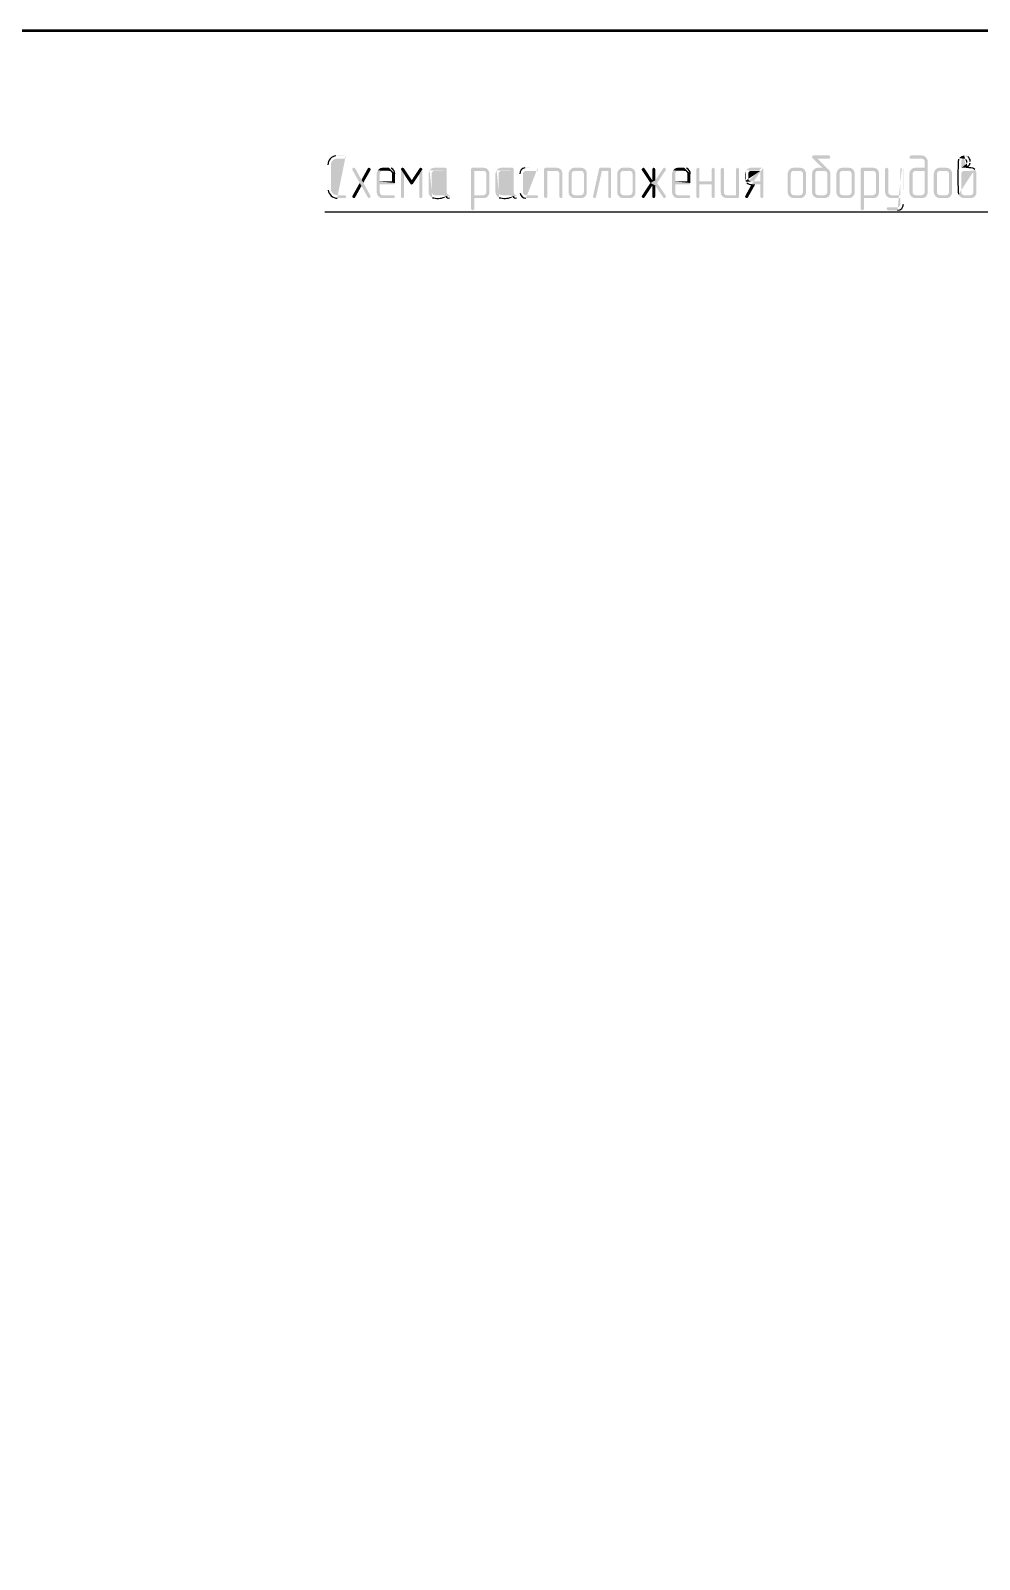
# Model space of a CAD drawing. Header units: millimetres. Extents: x -211 to 10565, y -2293 to 2244.
# Drawn here: x 4048.9 to 4138, y -223.5 to -80.1 of the extents above; entities that cross this region are included whole.
import ezdxf

# ---------------------------------------------------------------- set-up
doc = ezdxf.new("R2010")
doc.units = ezdxf.units.MM
doc.layers.add('PDF _Геометрия', color=7, linetype='Continuous')
doc.layers.add('PDF _Сплошная заливка', color=7, linetype='Continuous')

msp = doc.modelspace()

# ---------------------------------------------------------------- hatches: boundary and pattern name
at = {"layer": 'PDF _Сплошная заливка', "transparency": 33554559}
h = msp.add_hatch(color=256, dxfattribs=at)
h.paths.add_polyline_path([(4078.44, -91.78), (4077.72, -91.78), (4077.59, -91.8)], flags=0)
h.paths.add_polyline_path([(4076.85, -92.65), (4076.85, -94.93), (4076.87, -95.04)], flags=0)
h.paths.add_polyline_path([(4077.72, -95.78), (4078.44, -95.78), (4078.54, -95.74), (4078.56, -95.63), (4078.52, -95.55), (4078.44, -95.51), (4077.72, -95.51), (4077.61, -95.48), (4077.5, -95.46), (4077.4, -95.4), (4077.31, -95.34), (4077.25, -95.25), (4077.19, -95.15), (4077.14, -95.04), (4077.14, -92.52), (4077.19, -92.42), (4077.23, -92.33), (4077.31, -92.23), (4077.4, -92.16), (4077.5, -92.12), (4077.61, -92.08), (4078.44, -92.08), (4078.54, -92.04), (4078.56, -91.93), (4078.52, -91.82)], flags=0)
for points in [[(4123.87, -91.78), (4122.41, -91.78), (4122.32, -91.82), (4122.28, -91.91), (4122.28, -91.97), (4122.34, -92.04), (4123.25, -92.92), (4122.87, -92.92), (4122.74, -92.95), (4122.64, -92.97), (4122.53, -93.03), (4122.45, -93.09), (4122.39, -93.18), (4122.32, -93.28), (4122.28, -93.5), (4122.28, -95.21), (4122.32, -95.42), (4122.39, -95.53), (4122.87, -95.51), (4122.74, -95.48), (4122.66, -95.42), (4122.6, -95.32), (4122.58, -95.21), (4122.58, -93.5), (4122.6, -93.39), (4122.66, -93.31), (4122.74, -93.24), (4122.87, -93.22), (4123.42, -93.22), (4123.91, -93.2), (4123.85, -93.09), (4123.82, -93.09), (4122.79, -92.08), (4123.87, -92.08), (4123.97, -92.04), (4123.99, -91.93), (4123.95, -91.82)], [(4132.56, -91.78), (4131.57, -91.78), (4131.46, -91.85), (4131.42, -91.93), (4131.46, -92.04), (4131.57, -92.08), (4132.56, -92.08), (4132.69, -92.1), (4132.77, -92.16), (4132.84, -92.25), (4132.86, -92.35), (4132.86, -92.92), (4132.01, -92.92), (4131.89, -92.95), (4131.78, -92.97), (4131.67, -93.03), (4131.59, -93.09), (4131.53, -93.18), (4132.86, -93.22), (4132.86, -95.21), (4132.84, -95.32), (4132.77, -95.4), (4132.77, -95.42), (4132.67, -95.48), (4132.56, -95.51), (4132.01, -95.51), (4131.53, -95.53), (4131.59, -95.61), (4131.67, -95.68), (4131.78, -95.74), (4131.89, -95.76), (4132.01, -95.78), (4132.56, -95.78), (4132.69, -95.76), (4132.8, -95.74), (4132.9, -95.7), (4132.99, -95.61), (4133.05, -95.53), (4133.09, -95.44), (4133.13, -95.34), (4133.13, -92.25), (4133.09, -92.14), (4133.05, -92.06), (4132.97, -91.95), (4132.8, -91.82), (4132.69, -91.8)], [(4079.28, -92.92), (4079.18, -92.97), (4079.13, -93.05), (4079.15, -93.14), (4079.83, -94.36), (4080, -94.64), (4080.59, -95.7), (4080.61, -95.74), (4080.7, -95.78), (4080.8, -95.74), (4080.85, -95.65), (4080.85, -95.57), (4080.17, -94.34), (4080, -94.07), (4079.41, -92.99), (4079.39, -92.97)], [(4080.7, -92.92), (4080.64, -92.95), (4080.59, -92.99), (4080, -94.07), (4080.17, -94.34), (4080.85, -93.14), (4080.85, -93.07), (4080.8, -92.97)], [(4081.52, -93.18), (4081.44, -93.39), (4081.42, -93.5), (4081.42, -95.21), (4081.46, -95.42), (4081.52, -95.53), (4081.59, -95.61), (4081.67, -95.7), (4081.78, -95.74), (4081.88, -95.78), (4083.01, -95.78), (4083.11, -95.74), (4083.13, -95.63), (4083.09, -95.55), (4083.01, -95.51), (4081.99, -95.51), (4081.88, -95.48), (4081.8, -95.42), (4081.74, -95.32), (4081.71, -95.21), (4081.71, -94.49), (4083.03, -94.49), (4083.11, -94.45), (4083.13, -94.36), (4081.71, -94.22), (4081.71, -93.5), (4081.74, -93.39), (4081.8, -93.31), (4081.88, -93.24), (4081.99, -93.22), (4082.56, -93.22)], [(4083.85, -92.92), (4083.75, -92.97), (4083.7, -93.07), (4084, -93.54), (4084.59, -94.43), (4084.72, -94.09), (4083.98, -92.99), (4083.92, -92.95)], [(4083.7, -93.07), (4083.7, -95.65), (4083.75, -95.74), (4083.85, -95.78), (4083.96, -95.74), (4084, -95.63), (4084, -93.54)], [(4085.57, -92.92), (4085.54, -92.92), (4085.44, -92.99), (4084.72, -94.09), (4084.59, -94.43), (4084.61, -94.47), (4084.72, -94.51), (4084.74, -94.51), (4084.83, -94.43), (4085.42, -93.54), (4085.71, -93.07), (4085.71, -93.05), (4085.65, -92.97)], [(4085.71, -93.07), (4085.42, -93.54), (4085.42, -95.65), (4085.46, -95.74), (4085.57, -95.78), (4085.67, -95.74), (4085.71, -95.63)], [(4087.87, -92.92), (4086.86, -92.92), (4086.65, -92.97), (4086.54, -93.03), (4086.45, -93.11), (4086.39, -93.18), (4087.72, -93.22), (4087.72, -95.21), (4087.7, -95.32), (4087.64, -95.42), (4087.56, -95.48), (4087.43, -95.51), (4086.86, -95.51), (4088.19, -95.51), (4088.13, -95.46), (4088.06, -95.4), (4088.02, -95.32), (4088, -95.21), (4088, -93.05), (4087.96, -92.97)], [(4091.45, -92.92), (4090.41, -92.92), (4090.33, -92.97), (4090.28, -93.07), (4090.28, -96.78), (4090.35, -96.88), (4090.43, -96.92), (4090.54, -96.88), (4090.58, -96.78), (4090.58, -95.78), (4091.55, -95.78), (4091.66, -95.74), (4091.77, -95.7), (4091.85, -95.61), (4091.91, -95.53), (4090.58, -95.51), (4090.58, -93.22), (4091.45, -93.22), (4091.91, -93.18), (4091.77, -93.03), (4091.66, -92.97), (4091.55, -92.95)], [(4091.91, -93.18), (4091.45, -93.22), (4091.55, -93.24), (4091.64, -93.31), (4091.7, -93.39), (4091.72, -93.5), (4091.72, -95.21), (4091.7, -95.32), (4091.64, -95.4), (4091.55, -95.46), (4091.45, -95.51), (4090.58, -95.51), (4091.91, -95.53), (4092, -95.32), (4092, -93.39), (4091.96, -93.28)], [(4094.16, -92.92), (4093.14, -92.92), (4092.93, -92.97), (4092.82, -93.03), (4092.74, -93.11), (4092.68, -93.18), (4094.01, -93.22), (4094.01, -95.21), (4093.99, -95.32), (4093.92, -95.42), (4093.84, -95.48), (4093.71, -95.51), (4093.14, -95.51), (4094.47, -95.51), (4094.41, -95.46), (4094.35, -95.4), (4094.31, -95.32), (4094.28, -95.21), (4094.28, -93.05), (4094.24, -92.97)], [(4098.28, -92.92), (4097.27, -92.92), (4097.18, -92.97), (4097.14, -93.07), (4097.14, -95.65), (4097.18, -95.74), (4097.29, -95.78), (4097.39, -95.74), (4097.44, -95.63), (4097.44, -93.22), (4098.28, -93.22), (4098.77, -93.18), (4098.71, -93.09), (4098.62, -93.03), (4098.52, -92.97), (4098.41, -92.95)], [(4098.77, -93.18), (4098.28, -93.22), (4098.41, -93.24), (4098.5, -93.31), (4098.56, -93.39), (4098.58, -93.5), (4098.58, -95.65), (4098.62, -95.74), (4098.73, -95.78), (4098.81, -95.74), (4098.83, -95.74), (4098.85, -95.63), (4098.85, -93.39), (4098.81, -93.28)], [(4099.53, -93.18), (4099.45, -93.39), (4099.43, -93.5), (4099.43, -95.21), (4099.47, -95.42), (4099.53, -95.53), (4100, -95.51), (4099.89, -95.48), (4099.81, -95.42), (4099.74, -95.32), (4099.72, -95.21), (4099.72, -93.5), (4099.74, -93.39), (4099.81, -93.31), (4099.89, -93.24), (4100, -93.22), (4100.57, -93.22)], [(4100.57, -92.92), (4100, -92.92), (4099.79, -92.97), (4099.68, -93.03), (4099.53, -93.18), (4100.57, -93.22), (4100.7, -93.24), (4100.78, -93.31), (4100.84, -93.39), (4100.87, -93.5), (4100.87, -95.21), (4100.84, -95.32), (4100.78, -95.42), (4100.7, -95.48), (4100.57, -95.51), (4100, -95.51), (4099.53, -95.53), (4099.6, -95.61), (4099.68, -95.68), (4099.79, -95.74), (4099.89, -95.76), (4100, -95.78), (4100.7, -95.78), (4100.8, -95.74), (4100.89, -95.7), (4100.99, -95.61), (4101.06, -95.53), (4101.1, -95.44), (4101.14, -95.34), (4101.14, -93.39), (4101.06, -93.18), (4100.99, -93.09), (4100.91, -93.03), (4100.8, -92.97), (4100.7, -92.95)], [(4103.3, -92.92), (4102.43, -92.92), (4102.35, -92.95), (4102.3, -93.03), (4101.73, -95.61), (4101.71, -95.63), (4101.77, -95.74), (4101.86, -95.78), (4101.94, -95.76), (4102.01, -95.68), (4102.56, -93.22), (4103.15, -93.22), (4103.43, -93.07), (4103.43, -93.05), (4103.38, -92.97)], [(4103.43, -93.07), (4103.15, -93.22), (4103.15, -95.65), (4103.19, -95.74), (4103.3, -95.78), (4103.38, -95.74), (4103.4, -95.74), (4103.43, -95.63)], [(4104.1, -93.18), (4104.02, -93.39), (4104, -93.5), (4104, -95.21), (4104.04, -95.42), (4104.1, -95.53), (4104.57, -95.51), (4104.46, -95.48), (4104.38, -95.42), (4104.31, -95.32), (4104.29, -95.21), (4104.29, -93.5), (4104.31, -93.39), (4104.38, -93.31), (4104.46, -93.24), (4104.57, -93.22), (4105.14, -93.22)], [(4105.14, -92.92), (4104.57, -92.92), (4104.36, -92.97), (4104.25, -93.03), (4104.17, -93.11), (4104.1, -93.18), (4105.14, -93.22), (4105.27, -93.24), (4105.35, -93.31), (4105.41, -93.39), (4105.44, -93.5), (4105.44, -95.21), (4105.41, -95.32), (4105.35, -95.42), (4105.27, -95.48), (4105.14, -95.51), (4104.57, -95.51), (4104.1, -95.53), (4104.17, -95.61), (4104.25, -95.68), (4104.36, -95.74), (4104.46, -95.76), (4104.57, -95.78), (4105.27, -95.78), (4105.37, -95.74), (4105.46, -95.7), (4105.56, -95.61), (4105.63, -95.53), (4105.67, -95.44), (4105.71, -95.34), (4105.71, -93.39), (4105.63, -93.18), (4105.56, -93.09), (4105.48, -93.03), (4105.37, -92.97), (4105.27, -92.95)], [(4106.45, -92.92), (4106.43, -92.92), (4106.35, -92.99), (4106.3, -93.07), (4106.3, -93.11), (4106.32, -93.16), (4107.11, -94.36), (4107.57, -94.11), (4107.28, -94.09), (4106.56, -92.99), (4106.54, -92.97)], [(4108.42, -92.92), (4108.36, -92.95), (4108.31, -92.99), (4107.57, -94.11), (4107.11, -94.36), (4107.57, -94.6), (4108.31, -95.72), (4108.33, -95.74), (4108.42, -95.78), (4108.53, -95.74), (4108.57, -95.63), (4108.57, -95.61), (4108.55, -95.55), (4107.74, -94.36), (4108.55, -93.16), (4108.57, -93.07), (4108.53, -92.97)], [(4107.42, -92.92), (4107.32, -92.99), (4107.28, -93.07), (4107.28, -94.09), (4107.57, -94.11), (4107.57, -93.07), (4107.53, -92.97)], [(4109.24, -93.18), (4109.16, -93.39), (4109.14, -93.5), (4109.14, -95.21), (4109.18, -95.42), (4109.24, -95.53), (4109.31, -95.61), (4109.39, -95.7), (4109.5, -95.74), (4109.6, -95.78), (4110.73, -95.78), (4110.83, -95.74), (4110.85, -95.63), (4110.81, -95.55), (4110.73, -95.51), (4109.71, -95.51), (4109.6, -95.48), (4109.52, -95.42), (4109.46, -95.32), (4109.44, -95.21), (4109.44, -94.49), (4110.75, -94.49), (4110.83, -94.45), (4110.85, -94.36), (4109.44, -94.22), (4109.44, -93.5), (4109.46, -93.39), (4109.52, -93.31), (4109.6, -93.24), (4109.71, -93.22), (4110.28, -93.22)], [(4111.57, -92.92), (4111.47, -92.99), (4111.42, -93.07), (4111.42, -95.65), (4111.47, -95.74), (4111.57, -95.78), (4111.68, -95.74), (4111.72, -95.63), (4111.72, -94.49), (4112.86, -94.49), (4111.72, -94.22), (4111.72, -93.07), (4111.68, -92.97)], [(4113.01, -92.92), (4112.91, -92.99), (4112.86, -93.07), (4112.86, -94.22), (4111.72, -94.22), (4112.86, -94.49), (4112.86, -95.65), (4112.91, -95.74), (4113.01, -95.78), (4113.1, -95.74), (4113.12, -95.74), (4113.14, -95.63), (4113.14, -93.07), (4113.1, -92.97)], [(4113.86, -92.92), (4113.75, -92.99), (4113.71, -93.07), (4113.71, -95.21), (4113.75, -95.42), (4113.82, -95.53), (4114.28, -95.51), (4114.17, -95.48), (4114.09, -95.42), (4114.03, -95.32), (4114.01, -95.21), (4114.01, -93.07), (4113.96, -92.97)], [(4115.3, -92.92), (4115.19, -92.99), (4115.15, -93.07), (4115.15, -95.51), (4114.28, -95.51), (4113.82, -95.53), (4113.88, -95.61), (4113.96, -95.68), (4114.07, -95.74), (4114.17, -95.76), (4114.28, -95.78), (4115.32, -95.78), (4115.4, -95.74), (4115.42, -95.63), (4115.42, -93.07), (4115.38, -92.97)], [(4120.1, -93.18), (4120.02, -93.39), (4119.99, -93.5), (4119.99, -95.21), (4120.04, -95.42), (4120.1, -95.53), (4120.57, -95.51), (4120.46, -95.48), (4120.37, -95.42), (4120.31, -95.32), (4120.29, -95.21), (4120.29, -93.5), (4120.31, -93.39), (4120.37, -93.31), (4120.46, -93.24), (4120.57, -93.22), (4121.14, -93.22)], [(4121.14, -92.92), (4120.57, -92.92), (4120.35, -92.97), (4120.25, -93.03), (4120.1, -93.18), (4121.14, -93.22), (4121.26, -93.24), (4121.35, -93.31), (4121.41, -93.39), (4121.43, -93.5), (4121.43, -95.21), (4121.41, -95.32), (4121.35, -95.42), (4121.26, -95.48), (4121.14, -95.51), (4120.57, -95.51), (4120.1, -95.53), (4120.16, -95.61), (4120.25, -95.68), (4120.35, -95.74), (4120.46, -95.76), (4120.57, -95.78), (4121.26, -95.78), (4121.37, -95.74), (4121.45, -95.7), (4121.56, -95.61), (4121.62, -95.53), (4121.67, -95.44), (4121.71, -95.34), (4121.71, -93.39), (4121.62, -93.18), (4121.56, -93.09), (4121.48, -93.03), (4121.37, -92.97), (4121.26, -92.95)], [(4123.91, -93.2), (4123.42, -93.22), (4123.55, -93.24), (4123.63, -93.31), (4123.7, -93.39), (4123.72, -93.5), (4123.72, -95.21), (4123.7, -95.32), (4123.63, -95.4), (4123.63, -95.42), (4123.53, -95.48), (4123.42, -95.51), (4122.87, -95.51), (4122.39, -95.53), (4122.45, -95.61), (4122.55, -95.68), (4122.64, -95.74), (4122.74, -95.76), (4122.87, -95.78), (4123.42, -95.78), (4123.55, -95.76), (4123.65, -95.74), (4123.76, -95.7), (4123.85, -95.61), (4123.91, -95.53), (4123.95, -95.44), (4123.99, -95.32), (4123.99, -93.39), (4123.97, -93.28)], [(4124.67, -93.18), (4124.59, -93.39), (4124.56, -93.5), (4124.56, -95.21), (4124.61, -95.42), (4124.67, -95.53), (4125.14, -95.51), (4125.03, -95.48), (4124.95, -95.42), (4124.88, -95.32), (4124.86, -95.21), (4124.86, -93.5), (4124.88, -93.39), (4124.95, -93.31), (4125.03, -93.24), (4125.14, -93.22), (4125.71, -93.22)], [(4125.71, -92.92), (4125.14, -92.92), (4124.92, -92.97), (4124.82, -93.03), (4124.73, -93.11), (4124.67, -93.18), (4125.71, -93.22), (4125.83, -93.24), (4125.92, -93.31), (4125.98, -93.39), (4126, -93.5), (4126, -95.21), (4125.98, -95.32), (4125.92, -95.42), (4125.83, -95.48), (4125.71, -95.51), (4125.14, -95.51), (4124.67, -95.53), (4124.73, -95.61), (4124.82, -95.68), (4124.92, -95.74), (4125.03, -95.76), (4125.14, -95.78), (4125.83, -95.78), (4125.94, -95.74), (4126.02, -95.7), (4126.13, -95.61), (4126.19, -95.53), (4126.24, -95.44), (4126.28, -95.34), (4126.28, -93.39), (4126.19, -93.18), (4126.13, -93.09), (4126.05, -93.03), (4125.94, -92.97), (4125.83, -92.95)], [(4128.01, -92.92), (4126.98, -92.92), (4126.89, -92.97), (4126.85, -93.07), (4126.85, -96.78), (4126.91, -96.88), (4127, -96.92), (4127.1, -96.88), (4127.15, -96.78), (4127.15, -95.78), (4128.12, -95.78), (4128.33, -95.7), (4128.42, -95.61), (4128.48, -95.53), (4127.15, -95.51), (4127.15, -93.22), (4128.01, -93.22), (4128.48, -93.18), (4128.39, -93.09), (4128.33, -93.03), (4128.23, -92.97), (4128.12, -92.95)], [(4128.48, -93.18), (4128.01, -93.22), (4128.12, -93.24), (4128.2, -93.31), (4128.27, -93.39), (4128.29, -93.5), (4128.29, -95.21), (4128.27, -95.32), (4128.2, -95.4), (4128.12, -95.46), (4128.01, -95.51), (4127.15, -95.51), (4128.48, -95.53), (4128.56, -95.32), (4128.56, -93.39), (4128.52, -93.28)], [(4129.28, -92.92), (4129.18, -92.99), (4129.14, -93.07), (4129.14, -95.21), (4129.18, -95.42), (4129.24, -95.53), (4129.73, -95.51), (4129.62, -95.48), (4129.52, -95.42), (4129.52, -95.4), (4129.45, -95.32), (4129.43, -95.21), (4129.43, -93.07), (4129.39, -92.97)], [(4131.53, -93.18), (4131.46, -93.28), (4131.42, -93.5), (4131.42, -95.21), (4131.46, -95.42), (4131.53, -95.53), (4132.01, -95.51), (4131.89, -95.48), (4131.8, -95.42), (4131.74, -95.32), (4131.72, -95.21), (4131.72, -93.5), (4131.74, -93.39), (4131.8, -93.31), (4131.89, -93.24), (4132.01, -93.22), (4132.86, -93.22)], [(4133.81, -93.18), (4133.73, -93.39), (4133.71, -93.5), (4133.71, -95.21), (4133.75, -95.42), (4133.81, -95.53), (4134.28, -95.51), (4134.17, -95.48), (4134.09, -95.42), (4134.02, -95.32), (4134, -95.21), (4134, -93.5), (4134.02, -93.39), (4134.09, -93.31), (4134.17, -93.24), (4134.28, -93.22), (4134.85, -93.22)], [(4134.85, -92.92), (4134.28, -92.92), (4134.07, -92.97), (4133.96, -93.03), (4133.81, -93.18), (4134.85, -93.22), (4134.98, -93.24), (4135.06, -93.31), (4135.12, -93.39), (4135.14, -93.5), (4135.14, -95.21), (4135.12, -95.32), (4135.06, -95.42), (4134.98, -95.48), (4134.85, -95.51), (4134.28, -95.51), (4133.81, -95.53), (4133.88, -95.61), (4133.96, -95.68), (4134.07, -95.74), (4134.17, -95.76), (4134.28, -95.78), (4134.98, -95.78), (4135.08, -95.74), (4135.17, -95.7), (4135.27, -95.61), (4135.34, -95.53), (4135.38, -95.44), (4135.42, -95.34), (4135.42, -93.39), (4135.34, -93.18), (4135.27, -93.09), (4135.19, -93.03), (4135.08, -92.97), (4134.98, -92.95)], [(4137.62, -93.18), (4137.13, -93.22), (4137.26, -93.24), (4137.35, -93.31), (4137.41, -93.39), (4137.43, -93.5), (4137.43, -95.21), (4137.41, -95.32), (4137.35, -95.4), (4137.35, -95.42), (4137.24, -95.48), (4137.13, -95.51), (4136.58, -95.51), (4136.1, -95.53), (4136.16, -95.61), (4136.25, -95.68), (4136.35, -95.74), (4136.46, -95.76), (4136.58, -95.78), (4137.13, -95.78), (4137.26, -95.76), (4137.37, -95.74), (4137.47, -95.7), (4137.56, -95.61), (4137.62, -95.53), (4137.66, -95.44), (4137.71, -95.34), (4137.71, -93.39), (4137.66, -93.28)], [(4079.83, -94.36), (4079.15, -95.57), (4079.13, -95.63), (4079.18, -95.74), (4079.28, -95.78), (4079.37, -95.76), (4079.41, -95.7), (4080, -94.64)], [(4107.11, -94.36), (4106.32, -95.55), (4106.3, -95.63), (4106.35, -95.74), (4106.45, -95.78), (4106.51, -95.76), (4106.56, -95.72), (4107.28, -94.62), (4107.57, -94.6)], [(4107.57, -94.6), (4107.28, -94.62), (4107.28, -95.65), (4107.32, -95.74), (4107.42, -95.78), (4107.53, -95.74), (4107.57, -95.63)], [(4116.61, -94.49), (4116.02, -95.57), (4115.99, -95.63), (4116.04, -95.74), (4116.14, -95.78), (4116.23, -95.76), (4116.27, -95.7), (4116.95, -94.49), (4117.43, -94.49)]]:
    msp.add_hatch(color=256, dxfattribs=at).paths.add_polyline_path(points)
h = msp.add_hatch(color=256, dxfattribs=at)
h.paths.add_polyline_path([(4136.56, -91.78), (4136.48, -91.8), (4136.37, -91.82), (4136.27, -91.87), (4136.18, -91.93), (4136.16, -91.95), (4136.1, -92.04), (4136.56, -92.08), (4136.67, -92.1), (4136.77, -92.14), (4136.84, -92.25), (4136.86, -92.35), (4136.84, -92.46), (4136.8, -92.54), (4136.75, -92.56), (4136.67, -92.65), (4136.58, -92.71), (4136.5, -92.78), (4136.29, -92.92), (4136.75, -92.92), (4136.88, -92.82)], flags=0)
h.paths.add_polyline_path([(4137.13, -92.46), (4137.13, -92.33)], flags=0)
h.paths.add_polyline_path([(4136.9, -91.89), (4136.8, -91.82), (4136.69, -91.8)], flags=0)
h = msp.add_hatch(color=256, dxfattribs=at)
h.paths.add_polyline_path([(4082.56, -92.92), (4081.99, -92.92), (4081.88, -92.95), (4081.78, -92.97), (4081.67, -93.03), (4081.59, -93.11), (4081.52, -93.18), (4082.56, -93.22), (4082.69, -93.24), (4082.77, -93.31), (4082.84, -93.39), (4082.86, -93.5), (4082.86, -94.22), (4081.71, -94.22), (4083.13, -94.36), (4083.13, -93.5)], flags=0)
h.paths.add_polyline_path([(4082.79, -92.97), (4082.69, -92.95)], flags=0)
h = msp.add_hatch(color=256, dxfattribs=at)
h.paths.add_polyline_path([(4086.39, -93.18), (4086.31, -93.39), (4086.29, -93.5), (4086.29, -95.21), (4086.33, -95.42), (4086.39, -95.53), (4086.45, -95.61), (4086.54, -95.68), (4086.65, -95.74)], flags=0)
h.paths.add_polyline_path([(4087.79, -95.68), (4087.87, -95.59), (4088.3, -95.57), (4088.19, -95.51), (4086.86, -95.51), (4086.75, -95.48), (4086.67, -95.42), (4086.6, -95.32), (4086.58, -95.21), (4086.58, -93.5), (4086.6, -93.39), (4086.67, -93.31), (4086.75, -93.24), (4086.86, -93.22), (4087.72, -93.22)], flags=0)
h = msp.add_hatch(color=256, dxfattribs=at)
h.paths.add_polyline_path([(4092.68, -93.18), (4092.59, -93.39), (4092.57, -93.5), (4092.57, -95.21), (4092.61, -95.42), (4092.68, -95.53), (4092.74, -95.61), (4092.82, -95.68), (4092.93, -95.74)], flags=0)
h.paths.add_polyline_path([(4094.07, -95.68), (4094.16, -95.59), (4094.58, -95.57), (4094.47, -95.51), (4093.14, -95.51), (4093.04, -95.48), (4092.95, -95.42), (4092.89, -95.32), (4092.87, -95.21), (4092.87, -93.5), (4092.89, -93.39), (4092.95, -93.31), (4093.04, -93.24), (4093.14, -93.22), (4094.01, -93.22)], flags=0)
h = msp.add_hatch(color=256, dxfattribs=at)
h.paths.add_polyline_path([(4096.44, -92.92), (4095.43, -92.92), (4095.32, -92.95)], flags=0)
h.paths.add_polyline_path([(4094.86, -93.5), (4094.86, -95.21), (4094.88, -95.32)], flags=0)
h.paths.add_polyline_path([(4095.43, -95.78), (4096.44, -95.78), (4096.55, -95.74), (4096.57, -95.63), (4096.53, -95.55), (4096.44, -95.51), (4095.43, -95.51), (4095.32, -95.48), (4095.24, -95.42), (4095.17, -95.32), (4095.15, -95.21), (4095.15, -93.5), (4095.17, -93.39), (4095.24, -93.31), (4095.32, -93.24), (4095.43, -93.22), (4096.44, -93.22), (4096.55, -93.18), (4096.57, -93.07), (4096.53, -92.97)], flags=0)
h = msp.add_hatch(color=256, dxfattribs=at)
h.paths.add_polyline_path([(4110.28, -92.92), (4109.71, -92.92), (4109.5, -92.97), (4109.39, -93.03), (4109.24, -93.18), (4110.28, -93.22), (4110.41, -93.24), (4110.49, -93.31), (4110.56, -93.39), (4110.58, -93.5), (4110.58, -94.22), (4109.44, -94.22), (4110.85, -94.36), (4110.85, -93.5)], flags=0)
h.paths.add_polyline_path([(4110.51, -92.97), (4110.41, -92.95)], flags=0)
h = msp.add_hatch(color=256, dxfattribs=at)
h.paths.add_polyline_path([(4116.1, -93.18), (4116.04, -93.28)], flags=0)
h.paths.add_polyline_path([(4116.04, -93.28, 0.123781), (4116.04, -94.15)], flags=0)
h.paths.add_polyline_path([(4116.04, -94.15), (4116.1, -94.24), (4116.57, -94.22), (4116.46, -94.19), (4116.38, -94.13), (4116.31, -94.05), (4116.29, -93.92), (4116.29, -93.5), (4116.31, -93.39), (4116.38, -93.31), (4116.46, -93.24), (4116.57, -93.22), (4117.43, -93.22)], flags=0)
h = msp.add_hatch(color=256, dxfattribs=at)
h.paths.add_polyline_path([(4117.56, -92.92), (4116.57, -92.92), (4116.35, -92.97), (4116.25, -93.03), (4116.1, -93.18), (4117.43, -93.22), (4117.43, -94.22), (4116.57, -94.22), (4116.1, -94.24), (4116.16, -94.34)], flags=0)
h.paths.add_polyline_path([(4116.61, -94.49), (4117.43, -94.49), (4117.43, -95.65), (4117.48, -95.74), (4117.56, -95.78), (4117.67, -95.74), (4117.71, -95.63), (4117.71, -93.05), (4117.67, -92.97)], flags=0)
h = msp.add_hatch(color=256, dxfattribs=at)
h.paths.add_polyline_path([(4130.72, -92.92), (4130.62, -92.99), (4130.57, -93.07), (4130.57, -95.51), (4129.73, -95.51), (4129.24, -95.53), (4129.3, -95.61), (4129.41, -95.68), (4129.5, -95.74), (4129.6, -95.76), (4129.73, -95.78), (4130.57, -95.78), (4130.57, -96.35), (4130.55, -96.46), (4130.49, -96.54), (4130.41, -96.61), (4130.3, -96.63), (4129.41, -96.63), (4129.33, -96.67), (4129.28, -96.78), (4129.33, -96.88), (4129.43, -96.92), (4130.3, -96.92)], flags=0)
h.paths.add_polyline_path([(4130.85, -96.35), (4130.85, -93.07), (4130.81, -92.97)], flags=0)
h = msp.add_hatch(color=256, dxfattribs=at)
h.paths.add_polyline_path([(4136.1, -92.04), (4136.03, -92.12)], flags=0)
h.paths.add_polyline_path([(4136.03, -95.42), (4136.1, -95.53), (4136.58, -95.51), (4136.46, -95.48), (4136.37, -95.42), (4136.31, -95.32), (4136.29, -95.21), (4136.29, -93.5), (4136.31, -93.39), (4136.37, -93.31), (4136.46, -93.24), (4136.58, -93.22), (4137.13, -93.22), (4137.62, -93.18), (4137.56, -93.09)], flags=0)
h.paths.add_polyline_path([(4136.75, -92.92), (4136.29, -92.92), (4136.29, -92.35), (4136.31, -92.23), (4136.37, -92.14), (4136.46, -92.1), (4136.56, -92.08)], flags=0)
h = msp.add_hatch(color=256, dxfattribs=at)
h.paths.add_polyline_path([(4088.3, -95.57), (4087.87, -95.59), (4087.91, -95.63)], flags=0)
h.paths.add_polyline_path([(4088.25, -95.74), (4088.27, -95.74), (4088.3, -95.63)], flags=0)
h = msp.add_hatch(color=256, dxfattribs=at)
h.paths.add_polyline_path([(4094.58, -95.57), (4094.16, -95.59), (4094.2, -95.63)], flags=0)
h.paths.add_polyline_path([(4094.54, -95.74), (4094.56, -95.74), (4094.58, -95.63)], flags=0)

# ---------------------------------------------------------------- linework, layer by layer
at = {"layer": 'PDF _Геометрия', "lineweight": 50}
msp.add_lwpolyline([(3947.52, -366.97), (3947.52, -80.06), (4342.58, -80.06), (4342.58, -366.97)], close=True, dxfattribs=at)
at = {"layer": 'PDF _Геометрия', "lineweight": 25}
msp.add_lwpolyline([(4076.57, -97.07), (4172.68, -97.07), (4181.82, -97.07), (4208.38, -97.07), (4220.95, -97.07)], dxfattribs=at)
for points in [[(4077.59, -91.8), (4077.16, -91.84), (4076.87, -92.24), (4076.85, -92.65)], [(4083.13, -93.5), (4083.14, -93.27), (4083, -93.05), (4082.79, -92.97)], [(4095.32, -92.95), (4095.05, -92.97), (4094.89, -93.25), (4094.86, -93.5)], [(4110.85, -93.5), (4110.86, -93.27), (4110.72, -93.05), (4110.51, -92.97)], [(4136.03, -92.12), (4135.96, -92.64), (4135.95, -95.12), (4136.03, -95.42)], [(4137.56, -93.09), (4137.25, -92.87), (4137.17, -92.94), (4136.75, -92.92)], [(4136.88, -92.82), (4137.03, -92.73), (4137.09, -92.62), (4137.13, -92.46)], [(4137.13, -92.33), (4137.12, -92.14), (4137.07, -92), (4136.9, -91.89)], [(4116.16, -94.34), (4116.27, -94.44), (4116.46, -94.51), (4116.61, -94.49)], [(4076.87, -95.04), (4076.89, -95.42), (4077.35, -95.81), (4077.72, -95.78)], [(4086.65, -95.74), (4087, -95.82), (4087.45, -95.85), (4087.79, -95.68)], [(4087.91, -95.63), (4088.02, -95.73), (4088.1, -95.85), (4088.25, -95.74)], [(4092.93, -95.74), (4093.29, -95.82), (4093.73, -95.85), (4094.07, -95.68)], [(4094.2, -95.63), (4094.3, -95.73), (4094.38, -95.85), (4094.54, -95.74)], [(4094.88, -95.32), (4094.91, -95.57), (4095.16, -95.8), (4095.43, -95.78)], [(4130.3, -96.92), (4130.63, -96.9), (4130.85, -96.68), (4130.85, -96.35)]]:
    msp.add_open_spline(points, degree=3, dxfattribs=at)

doc.saveas('drawing.dxf')
